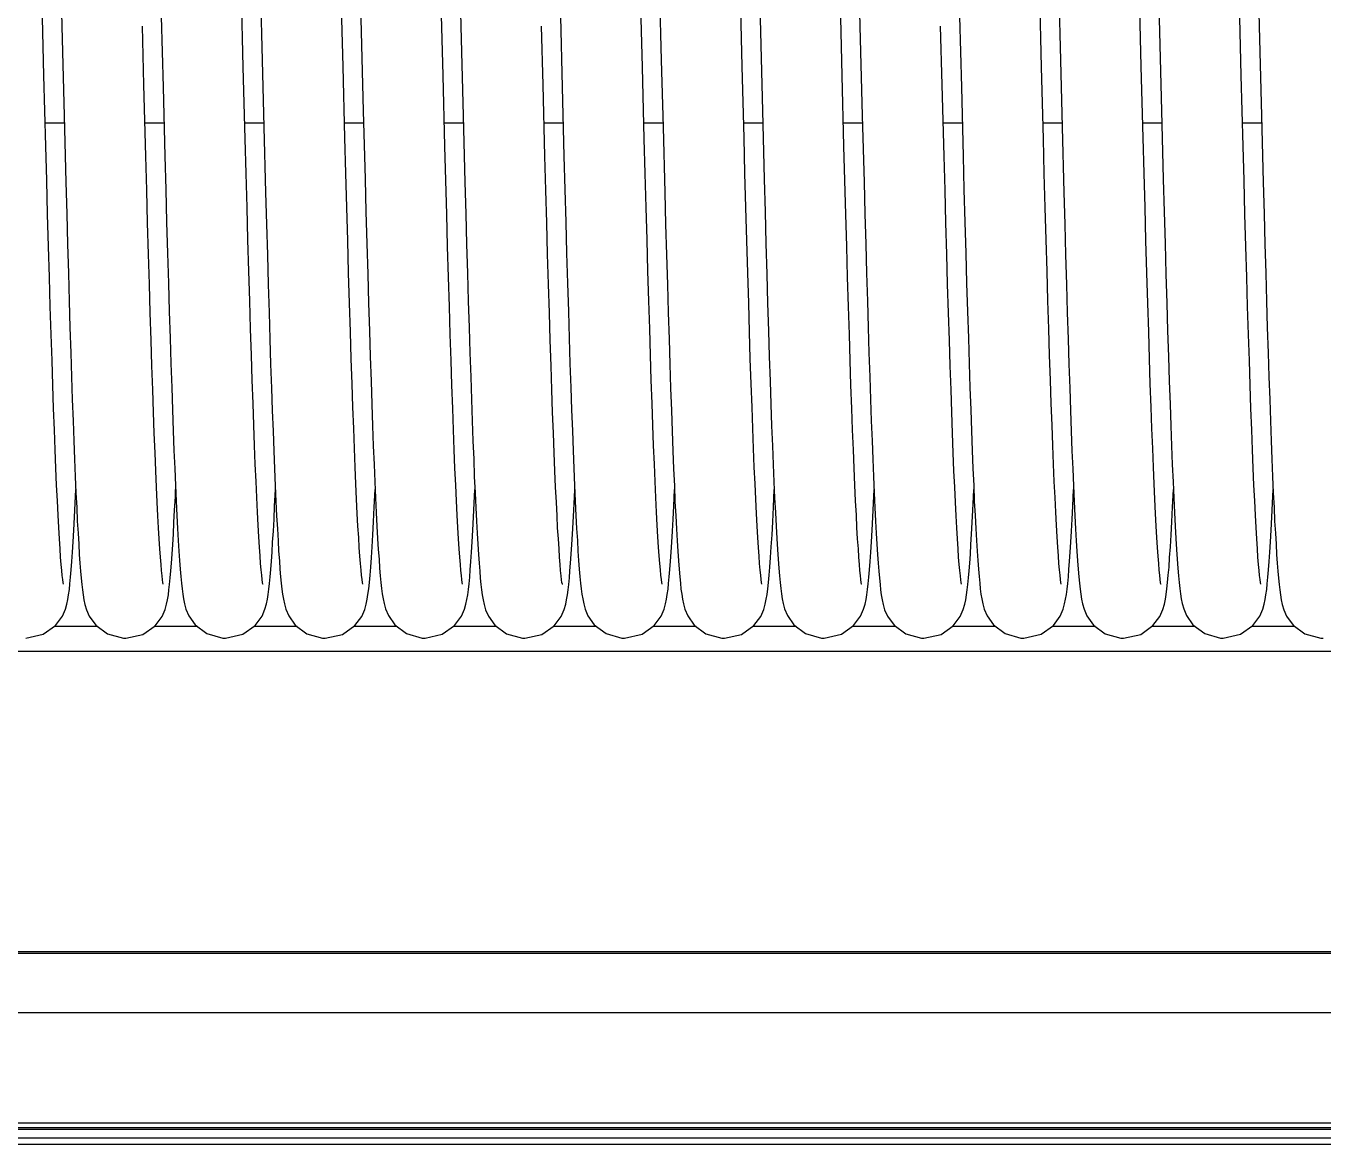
# Model space of a CAD drawing. Header units: millimetres. Extents: x 21899 to 38731, y -5425 to 3612.
# Drawn here: x 33826.3 to 33930.3, y -2806 to -2716.3 of the extents above; entities that cross this region are included whole.
import ezdxf

# ---------------------------------------------------------------- set-up
doc = ezdxf.new("R2010")
doc.units = ezdxf.units.MM

msp = doc.modelspace()

# ---------------------------------------------------------------- linework, layer by layer
at = {"color": 7, "linetype": 'Continuous'}
for p, q in [((33827.73, -2720.28), (33827.59, -2714.49)), ((33859.73, -2720.28), (33859.59, -2714.49)), ((33891.73, -2720.28), (33891.59, -2714.49)), ((33923.73, -2720.28), (33923.59, -2714.49)), ((33829.16, -2716.32), (33829.35, -2723.53)), ((33835.75, -2721.03), (33835.63, -2716.32)), ((33837.14, -2715.56), (33837.29, -2721.23)), ((33861.16, -2716.32), (33861.35, -2723.53)), ((33867.75, -2721.03), (33867.63, -2716.32)), ((33869.14, -2715.56), (33869.29, -2721.23)), ((33893.16, -2716.32), (33893.35, -2723.53)), ((33899.75, -2721.03), (33899.63, -2716.32)), ((33901.14, -2715.56), (33901.29, -2721.23)), ((33925.16, -2716.32), (33925.35, -2723.53)), ((33845.23, -2719.07), (33845.37, -2724.42)), ((33851.87, -2725.29), (33851.72, -2719.56)), ((33877.23, -2719.07), (33877.37, -2724.42)), ((33883.87, -2725.29), (33883.72, -2719.56)), ((33909.23, -2719.07), (33909.37, -2724.42)), ((33915.87, -2725.29), (33915.72, -2719.56)), ((33827.88, -2725.96), (33827.73, -2720.28)), ((33843.87, -2725.36), (33843.72, -2719.61)), ((33859.88, -2725.96), (33859.73, -2720.28)), ((33875.87, -2725.36), (33875.72, -2719.61)), ((33891.88, -2725.96), (33891.73, -2720.28)), ((33907.87, -2725.36), (33907.72, -2719.61)), ((33923.88, -2725.96), (33923.73, -2720.28)), ((33835.9, -2726.75), (33835.75, -2721.03)), ((33837.29, -2721.23), (33837.43, -2726.76)), ((33867.9, -2726.75), (33867.75, -2721.03)), ((33869.29, -2721.23), (33869.43, -2726.76)), ((33899.9, -2726.75), (33899.75, -2721.03)), ((33901.29, -2721.23), (33901.43, -2726.76)), ((33829.35, -2723.53), (33829.49, -2728.84)), ((33853.34, -2723.13), (33853.48, -2728.6)), ((33861.35, -2723.53), (33861.49, -2728.84)), ((33885.34, -2723.13), (33885.48, -2728.6)), ((33893.35, -2723.53), (33893.49, -2728.84)), ((33917.34, -2723.13), (33917.48, -2728.6)), ((33925.35, -2723.53), (33925.49, -2728.84)), ((33827.83, -2724.08), (33829.36, -2724.08)), ((33835.83, -2724.08), (33837.36, -2724.08)), ((33843.83, -2724.08), (33845.36, -2724.08)), ((33845.37, -2724.42), (33845.51, -2729.67)), ((33851.83, -2724.08), (33853.36, -2724.08)), ((33859.83, -2724.08), (33861.36, -2724.08)), ((33867.83, -2724.08), (33869.36, -2724.08)), ((33875.83, -2724.08), (33877.36, -2724.08)), ((33877.37, -2724.42), (33877.51, -2729.67)), ((33883.83, -2724.08), (33885.36, -2724.08)), ((33891.83, -2724.08), (33893.36, -2724.08)), ((33899.83, -2724.08), (33901.36, -2724.08)), ((33907.83, -2724.08), (33909.36, -2724.08)), ((33909.37, -2724.42), (33909.51, -2729.67)), ((33915.83, -2724.08), (33917.36, -2724.08)), ((33923.83, -2724.08), (33925.36, -2724.08)), ((33832.03, -2764.47), (33828.56, -2764.47)), ((33840.04, -2764.47), (33836.56, -2764.47)), ((33848.04, -2764.47), (33844.56, -2764.47)), ((33856.04, -2764.47), (33852.56, -2764.47)), ((33864.03, -2764.47), (33860.56, -2764.47)), ((33872.04, -2764.47), (33868.56, -2764.47)), ((33880.04, -2764.47), (33876.56, -2764.47)), ((33888.04, -2764.47), (33884.56, -2764.47)), ((33896.03, -2764.47), (33892.56, -2764.47)), ((33904.04, -2764.47), (33900.56, -2764.47)), ((33912.04, -2764.47), (33908.56, -2764.47)), ((33920.04, -2764.47), (33916.56, -2764.47)), ((33928.03, -2764.47), (33924.56, -2764.47)), ((34090.4, -2766.47), (32750.4, -2766.47)), ((34140.86, -2790.56), (31376.6, -2790.56)), ((34087.08, -2790.56), (31418.08, -2790.56)), ((34100.4, -2795.44), (31383.4, -2795.44)), ((31300.4, -2804.64), (34182.4, -2804.64)), ((31376.6, -2804.27), (34140.86, -2804.27)), ((31418.08, -2804.27), (34087.08, -2804.27)), ((31376.6, -2805.97), (34140.86, -2805.97)), ((31418.08, -2805.97), (34087.08, -2805.97))]:
    msp.add_line(p, q, dxfattribs=at)
at = {"color": 9, "linetype": 'Continuous'}
for p, q in [((34140.86, -2790.69), (31376.6, -2790.69)), ((34087.08, -2790.69), (31418.08, -2790.69)), ((31376.6, -2804.77), (34140.86, -2804.77)), ((31418.08, -2804.77), (34087.08, -2804.77)), ((31376.6, -2805.47), (34140.86, -2805.47)), ((31418.08, -2805.47), (34087.08, -2805.47))]:
    msp.add_line(p, q, dxfattribs=at)
at = {"color": 7, "linetype": 'Continuous'}
for points in [[(33828.82, -2703.1), (33829.01, -2710.3), (33829.07, -2712.76), (33829.13, -2715.24), (33829.16, -2716.32)], [(33844.84, -2703.77), (33844.96, -2708.68), (33845.03, -2711.21), (33845.1, -2713.79), (33845.23, -2719.07)], [(33851.72, -2719.56), (33851.57, -2713.84), (33851.5, -2711.04), (33851.43, -2708.29), (33851.29, -2702.96)], [(33860.82, -2703.1), (33861.01, -2710.3), (33861.07, -2712.76), (33861.13, -2715.24), (33861.16, -2716.32)], [(33876.84, -2703.77), (33876.96, -2708.68), (33877.03, -2711.21), (33877.1, -2713.79), (33877.23, -2719.07)], [(33883.72, -2719.56), (33883.57, -2713.84), (33883.5, -2711.04), (33883.43, -2708.29), (33883.29, -2702.96)], [(33892.82, -2703.1), (33893.01, -2710.3), (33893.07, -2712.76), (33893.13, -2715.24), (33893.16, -2716.32)], [(33908.84, -2703.77), (33908.96, -2708.68), (33909.03, -2711.21), (33909.1, -2713.79), (33909.23, -2719.07)], [(33915.72, -2719.56), (33915.57, -2713.84), (33915.5, -2711.04), (33915.43, -2708.29), (33915.29, -2702.96)], [(33916.83, -2703.61), (33916.98, -2709.08), (33917.05, -2711.87), (33917.12, -2714.68), (33917.34, -2723.13)], [(33924.82, -2703.1), (33925.01, -2710.3), (33925.07, -2712.76), (33925.13, -2715.24), (33925.16, -2716.32)], [(33843.72, -2719.61), (33843.57, -2713.76), (33843.49, -2710.84), (33843.35, -2705.09)], [(33875.72, -2719.61), (33875.57, -2713.76), (33875.49, -2710.84), (33875.35, -2705.09)], [(33907.72, -2719.61), (33907.57, -2713.76), (33907.49, -2710.84), (33907.35, -2705.09)], [(33852.98, -2709.08), (33853.12, -2714.68), (33853.34, -2723.13)], [(33884.98, -2709.08), (33885.12, -2714.68), (33885.34, -2723.13)], [(33845.3, -2761.08), (33845.29, -2761.07), (33845.27, -2760.93), (33845.24, -2760.69), (33845.2, -2760.35), (33845.16, -2759.93), (33845.11, -2759.42), (33845.07, -2758.81), (33845.02, -2758.1), (33844.96, -2757.28), (33844.91, -2756.34), (33844.86, -2755.29), (33844.8, -2754.13), (33844.74, -2752.85), (33844.68, -2751.46), (33844.62, -2749.95), (33844.56, -2748.33), (33844.5, -2746.58), (33844.43, -2744.71), (33844.37, -2742.72), (33844.3, -2740.6), (33844.23, -2738.35), (33844.16, -2735.97), (33844.09, -2733.47), (33844.02, -2730.86), (33843.94, -2728.15), (33843.87, -2725.36)], [(33853.3, -2761.08), (33853.29, -2761.07), (33853.27, -2760.93), (33853.24, -2760.69), (33853.2, -2760.36), (33853.16, -2759.94), (33853.11, -2759.43), (33853.07, -2758.83), (33853.02, -2758.13), (33852.97, -2757.32), (33852.91, -2756.42), (33852.86, -2755.4), (33852.8, -2754.27), (33852.75, -2753.03), (33852.69, -2751.68), (33852.63, -2750.2), (33852.57, -2748.6), (33852.51, -2746.87), (33852.44, -2745.01), (33852.37, -2743), (33852.31, -2740.84), (33852.24, -2738.54), (33852.16, -2736.1), (33852.09, -2733.53), (33852.02, -2730.87), (33851.94, -2728.11), (33851.87, -2725.29)], [(33877.3, -2761.08), (33877.29, -2761.07), (33877.27, -2760.93), (33877.24, -2760.69), (33877.2, -2760.35), (33877.16, -2759.93), (33877.11, -2759.42), (33877.07, -2758.81), (33877.02, -2758.1), (33876.96, -2757.28), (33876.91, -2756.34), (33876.86, -2755.29), (33876.8, -2754.13), (33876.74, -2752.85), (33876.68, -2751.46), (33876.62, -2749.95), (33876.56, -2748.33), (33876.5, -2746.58), (33876.43, -2744.71), (33876.37, -2742.72), (33876.3, -2740.6), (33876.23, -2738.35), (33876.16, -2735.97), (33876.09, -2733.47), (33876.02, -2730.86), (33875.94, -2728.15), (33875.87, -2725.36)], [(33885.3, -2761.08), (33885.29, -2761.07), (33885.27, -2760.93), (33885.24, -2760.69), (33885.2, -2760.36), (33885.16, -2759.94), (33885.11, -2759.43), (33885.07, -2758.83), (33885.02, -2758.13), (33884.97, -2757.32), (33884.91, -2756.42), (33884.86, -2755.4), (33884.8, -2754.27), (33884.75, -2753.03), (33884.69, -2751.68), (33884.63, -2750.2), (33884.57, -2748.6), (33884.51, -2746.87), (33884.44, -2745.01), (33884.37, -2743), (33884.31, -2740.84), (33884.24, -2738.54), (33884.16, -2736.1), (33884.09, -2733.53), (33884.02, -2730.87), (33883.94, -2728.11), (33883.87, -2725.29)], [(33909.3, -2761.08), (33909.29, -2761.07), (33909.27, -2760.93), (33909.24, -2760.69), (33909.2, -2760.35), (33909.16, -2759.93), (33909.11, -2759.42), (33909.07, -2758.81), (33909.02, -2758.1), (33908.96, -2757.28), (33908.91, -2756.34), (33908.86, -2755.29), (33908.8, -2754.13), (33908.74, -2752.85), (33908.68, -2751.46), (33908.62, -2749.95), (33908.56, -2748.33), (33908.5, -2746.58), (33908.43, -2744.71), (33908.37, -2742.72), (33908.3, -2740.6), (33908.23, -2738.35), (33908.16, -2735.97), (33908.09, -2733.47), (33908.02, -2730.86), (33907.94, -2728.15), (33907.87, -2725.36)], [(33917.3, -2761.08), (33917.29, -2761.07), (33917.27, -2760.93), (33917.24, -2760.69), (33917.2, -2760.36), (33917.16, -2759.94), (33917.11, -2759.43), (33917.07, -2758.83), (33917.02, -2758.13), (33916.97, -2757.32), (33916.91, -2756.42), (33916.86, -2755.4), (33916.8, -2754.27), (33916.75, -2753.03), (33916.69, -2751.68), (33916.63, -2750.2), (33916.57, -2748.6), (33916.51, -2746.87), (33916.44, -2745.01), (33916.37, -2743), (33916.31, -2740.84), (33916.24, -2738.54), (33916.16, -2736.1), (33916.09, -2733.53), (33916.02, -2730.87), (33915.94, -2728.11), (33915.87, -2725.29)], [(33829.3, -2761.08), (33829.29, -2761.07), (33829.27, -2760.94), (33829.24, -2760.71), (33829.2, -2760.39), (33829.16, -2759.99), (33829.12, -2759.5), (33829.07, -2758.92), (33829.03, -2758.23), (33828.97, -2757.45), (33828.92, -2756.54), (33828.87, -2755.53), (33828.81, -2754.39), (33828.75, -2753.14), (33828.69, -2751.78), (33828.63, -2750.3), (33828.57, -2748.7), (33828.51, -2746.98), (33828.44, -2745.13), (33828.38, -2743.15), (33828.31, -2741.05), (33828.24, -2738.82), (33828.17, -2736.46), (33828.1, -2733.99), (33828.03, -2731.4), (33827.96, -2728.72), (33827.88, -2725.96)], [(33837.29, -2761.07), (33837.3, -2761.08), (33837.3, -2761.07), (33837.27, -2760.95), (33837.24, -2760.72), (33837.21, -2760.4), (33837.16, -2759.99), (33837.12, -2759.5), (33837.07, -2758.91), (33837.03, -2758.23), (33836.98, -2757.45), (33836.92, -2756.57), (33836.87, -2755.59), (33836.82, -2754.5), (33836.76, -2753.3), (33836.7, -2751.98), (33836.64, -2750.54), (33836.58, -2748.98), (33836.52, -2747.29), (33836.46, -2745.49), (33836.39, -2743.56), (33836.33, -2741.5), (33836.26, -2739.33), (33836.19, -2737.03), (33836.12, -2734.62), (33836.05, -2732.1), (33835.98, -2729.48), (33835.9, -2726.75)], [(33837.43, -2726.76), (33837.5, -2729.44), (33837.57, -2732.04), (33837.64, -2734.54), (33837.71, -2736.93), (33837.78, -2739.2), (33837.85, -2741.35), (33837.91, -2743.38), (33837.98, -2745.3), (33838.04, -2747.1), (33838.1, -2748.78), (33838.16, -2750.35), (33838.22, -2751.81), (33838.28, -2753.17), (33838.33, -2754.42), (33838.39, -2755.57), (33838.44, -2756.62), (33838.5, -2757.57), (33838.55, -2758.43), (33838.6, -2759.19)], [(33861.3, -2761.08), (33861.29, -2761.07), (33861.27, -2760.94), (33861.24, -2760.71), (33861.2, -2760.39), (33861.16, -2759.99), (33861.12, -2759.5), (33861.07, -2758.92), (33861.03, -2758.23), (33860.97, -2757.45), (33860.92, -2756.54), (33860.87, -2755.53), (33860.81, -2754.39), (33860.75, -2753.14), (33860.69, -2751.78), (33860.63, -2750.3), (33860.57, -2748.7), (33860.51, -2746.98), (33860.44, -2745.13), (33860.38, -2743.15), (33860.31, -2741.05), (33860.24, -2738.82), (33860.17, -2736.46), (33860.1, -2733.99), (33860.03, -2731.4), (33859.96, -2728.72), (33859.88, -2725.96)], [(33869.29, -2761.07), (33869.3, -2761.08), (33869.3, -2761.07), (33869.27, -2760.95), (33869.24, -2760.72), (33869.21, -2760.4), (33869.16, -2759.99), (33869.12, -2759.5), (33869.07, -2758.91), (33869.03, -2758.23), (33868.98, -2757.45), (33868.92, -2756.57), (33868.87, -2755.59), (33868.82, -2754.5), (33868.76, -2753.3), (33868.7, -2751.98), (33868.64, -2750.54), (33868.58, -2748.98), (33868.52, -2747.29), (33868.46, -2745.49), (33868.39, -2743.56), (33868.33, -2741.5), (33868.26, -2739.33), (33868.19, -2737.03), (33868.12, -2734.62), (33868.05, -2732.1), (33867.98, -2729.48), (33867.9, -2726.75)], [(33869.43, -2726.76), (33869.5, -2729.44), (33869.57, -2732.04), (33869.64, -2734.54), (33869.71, -2736.93), (33869.78, -2739.2), (33869.85, -2741.35), (33869.91, -2743.38), (33869.98, -2745.3), (33870.04, -2747.1), (33870.1, -2748.78), (33870.16, -2750.35), (33870.22, -2751.81), (33870.28, -2753.17), (33870.33, -2754.42), (33870.39, -2755.57), (33870.44, -2756.62), (33870.5, -2757.57), (33870.55, -2758.43), (33870.6, -2759.19)], [(33893.3, -2761.08), (33893.29, -2761.07), (33893.27, -2760.94), (33893.24, -2760.71), (33893.2, -2760.39), (33893.16, -2759.99), (33893.12, -2759.5), (33893.07, -2758.92), (33893.03, -2758.23), (33892.97, -2757.45), (33892.92, -2756.54), (33892.87, -2755.53), (33892.81, -2754.39), (33892.75, -2753.14), (33892.69, -2751.78), (33892.63, -2750.3), (33892.57, -2748.7), (33892.51, -2746.98), (33892.44, -2745.13), (33892.38, -2743.15), (33892.31, -2741.05), (33892.24, -2738.82), (33892.17, -2736.46), (33892.1, -2733.99), (33892.03, -2731.4), (33891.96, -2728.72), (33891.88, -2725.96)], [(33901.29, -2761.07), (33901.3, -2761.08), (33901.3, -2761.07), (33901.27, -2760.95), (33901.24, -2760.72), (33901.21, -2760.4), (33901.16, -2759.99), (33901.12, -2759.5), (33901.07, -2758.91), (33901.03, -2758.23), (33900.98, -2757.45), (33900.92, -2756.57), (33900.87, -2755.59), (33900.82, -2754.5), (33900.76, -2753.3), (33900.7, -2751.98), (33900.64, -2750.54), (33900.58, -2748.98), (33900.52, -2747.29), (33900.46, -2745.49), (33900.39, -2743.56), (33900.33, -2741.5), (33900.26, -2739.33), (33900.19, -2737.03), (33900.12, -2734.62), (33900.05, -2732.1), (33899.98, -2729.48), (33899.9, -2726.75)], [(33901.43, -2726.76), (33901.5, -2729.44), (33901.57, -2732.04), (33901.64, -2734.54), (33901.71, -2736.93), (33901.78, -2739.2), (33901.85, -2741.35), (33901.91, -2743.38), (33901.98, -2745.3), (33902.04, -2747.1), (33902.1, -2748.78), (33902.16, -2750.35), (33902.22, -2751.81), (33902.28, -2753.17), (33902.33, -2754.42), (33902.39, -2755.57), (33902.44, -2756.62), (33902.5, -2757.57), (33902.55, -2758.43), (33902.6, -2759.19)], [(33925.3, -2761.08), (33925.29, -2761.07), (33925.27, -2760.94), (33925.24, -2760.71), (33925.2, -2760.39), (33925.16, -2759.99), (33925.12, -2759.5), (33925.07, -2758.92), (33925.03, -2758.23), (33924.97, -2757.45), (33924.92, -2756.54), (33924.87, -2755.53), (33924.81, -2754.39), (33924.75, -2753.14), (33924.69, -2751.78), (33924.63, -2750.3), (33924.57, -2748.7), (33924.51, -2746.98), (33924.44, -2745.13), (33924.38, -2743.15), (33924.31, -2741.05), (33924.24, -2738.82), (33924.17, -2736.46), (33924.1, -2733.99), (33924.03, -2731.4), (33923.96, -2728.72), (33923.88, -2725.96)], [(33829.49, -2728.84), (33829.56, -2731.37), (33829.62, -2733.8), (33829.69, -2736.14), (33829.76, -2738.37), (33829.82, -2740.5), (33829.88, -2742.53), (33829.95, -2744.45), (33830.01, -2746.27), (33830.07, -2747.97), (33830.13, -2749.57), (33830.19, -2751.06), (33830.24, -2752.45), (33830.3, -2753.74), (33830.36, -2754.92), (33830.41, -2756.01), (33830.47, -2756.99), (33830.52, -2757.88), (33830.57, -2758.69), (33830.62, -2759.4)], [(33853.48, -2728.6), (33853.55, -2731.23), (33853.62, -2733.77), (33853.69, -2736.21), (33853.76, -2738.54), (33853.83, -2740.75), (33853.89, -2742.83), (33853.96, -2744.8), (33854.02, -2746.64), (33854.08, -2748.37), (33854.14, -2749.98), (33854.2, -2751.48), (33854.26, -2752.87), (33854.32, -2754.16), (33854.38, -2755.34), (33854.43, -2756.42), (33854.49, -2757.4), (33854.54, -2758.29), (33854.6, -2759.08), (33854.65, -2759.78)], [(33861.49, -2728.84), (33861.56, -2731.37), (33861.62, -2733.8), (33861.69, -2736.14), (33861.76, -2738.37), (33861.82, -2740.5), (33861.88, -2742.53), (33861.95, -2744.45), (33862.01, -2746.27), (33862.07, -2747.97), (33862.13, -2749.57), (33862.19, -2751.06), (33862.24, -2752.45), (33862.3, -2753.74), (33862.36, -2754.92), (33862.41, -2756.01), (33862.47, -2756.99), (33862.52, -2757.88), (33862.57, -2758.69), (33862.62, -2759.4)], [(33885.48, -2728.6), (33885.55, -2731.23), (33885.62, -2733.77), (33885.69, -2736.21), (33885.76, -2738.54), (33885.83, -2740.75), (33885.89, -2742.83), (33885.96, -2744.8), (33886.02, -2746.64), (33886.08, -2748.37), (33886.14, -2749.98), (33886.2, -2751.48), (33886.26, -2752.87), (33886.32, -2754.16), (33886.38, -2755.34), (33886.43, -2756.42), (33886.49, -2757.4), (33886.54, -2758.29), (33886.6, -2759.08), (33886.65, -2759.78)], [(33893.49, -2728.84), (33893.56, -2731.37), (33893.62, -2733.8), (33893.69, -2736.14), (33893.76, -2738.37), (33893.82, -2740.5), (33893.88, -2742.53), (33893.95, -2744.45), (33894.01, -2746.27), (33894.07, -2747.97), (33894.13, -2749.57), (33894.19, -2751.06), (33894.24, -2752.45), (33894.3, -2753.74), (33894.36, -2754.92), (33894.41, -2756.01), (33894.47, -2756.99), (33894.52, -2757.88), (33894.57, -2758.69), (33894.62, -2759.4)], [(33917.48, -2728.6), (33917.55, -2731.23), (33917.62, -2733.77), (33917.69, -2736.21), (33917.76, -2738.54), (33917.83, -2740.75), (33917.89, -2742.83), (33917.96, -2744.8), (33918.02, -2746.64), (33918.08, -2748.37), (33918.14, -2749.98), (33918.2, -2751.48), (33918.26, -2752.87), (33918.32, -2754.16), (33918.38, -2755.34), (33918.43, -2756.42), (33918.49, -2757.4), (33918.54, -2758.29), (33918.6, -2759.08), (33918.65, -2759.78)], [(33925.49, -2728.84), (33925.56, -2731.37), (33925.62, -2733.8), (33925.69, -2736.14), (33925.76, -2738.37), (33925.82, -2740.5), (33925.88, -2742.53), (33925.95, -2744.45), (33926.01, -2746.27), (33926.07, -2747.97), (33926.13, -2749.57), (33926.19, -2751.06), (33926.24, -2752.45), (33926.3, -2753.74), (33926.36, -2754.92), (33926.41, -2756.01), (33926.47, -2756.99), (33926.52, -2757.88), (33926.57, -2758.69), (33926.62, -2759.4)], [(33845.51, -2729.67), (33845.58, -2732.21), (33845.65, -2734.67), (33845.72, -2737.04), (33845.78, -2739.29), (33845.85, -2741.42), (33845.91, -2743.44), (33845.98, -2745.35), (33846.04, -2747.14), (33846.1, -2748.82), (33846.16, -2750.39), (33846.22, -2751.84), (33846.28, -2753.2), (33846.33, -2754.45), (33846.39, -2755.59), (33846.45, -2756.64), (33846.5, -2757.59), (33846.55, -2758.44), (33846.61, -2759.2)], [(33877.51, -2729.67), (33877.58, -2732.21), (33877.65, -2734.67), (33877.72, -2737.04), (33877.78, -2739.29), (33877.85, -2741.42), (33877.91, -2743.44), (33877.98, -2745.35), (33878.04, -2747.14), (33878.1, -2748.82), (33878.16, -2750.39), (33878.22, -2751.84), (33878.28, -2753.2), (33878.33, -2754.45), (33878.39, -2755.59), (33878.45, -2756.64), (33878.5, -2757.59), (33878.55, -2758.44), (33878.61, -2759.2)], [(33909.51, -2729.67), (33909.58, -2732.21), (33909.65, -2734.67), (33909.72, -2737.04), (33909.78, -2739.29), (33909.85, -2741.42), (33909.91, -2743.44), (33909.98, -2745.35), (33910.04, -2747.14), (33910.1, -2748.82), (33910.16, -2750.39), (33910.22, -2751.84), (33910.28, -2753.2), (33910.33, -2754.45), (33910.39, -2755.59), (33910.45, -2756.64), (33910.5, -2757.59), (33910.55, -2758.44), (33910.61, -2759.2)], [(33829.97, -2759.26), (33830.02, -2758.51), (33830.08, -2757.68), (33830.13, -2756.75), (33830.18, -2755.71), (33830.24, -2754.57), (33830.29, -2753.49)], [(33837.96, -2759.38), (33838.01, -2758.68), (33838.06, -2757.9), (33838.11, -2757.06), (33838.16, -2756.14), (33838.21, -2755.14), (33838.27, -2754.06), (33838.29, -2753.49)], [(33845.97, -2759.24), (33846.02, -2758.51), (33846.07, -2757.71), (33846.13, -2756.82), (33846.18, -2755.87), (33846.23, -2754.83), (33846.29, -2753.49)], [(33853.94, -2759.7), (33853.99, -2758.94), (33854.05, -2758.08), (33854.11, -2757.13), (33854.17, -2756.07), (33854.22, -2754.91), (33854.29, -2753.49)], [(33861.97, -2759.26), (33862.02, -2758.51), (33862.08, -2757.68), (33862.13, -2756.75), (33862.18, -2755.71), (33862.24, -2754.57), (33862.29, -2753.49)], [(33869.96, -2759.38), (33870.01, -2758.68), (33870.06, -2757.9), (33870.11, -2757.06), (33870.16, -2756.14), (33870.21, -2755.14), (33870.27, -2754.06), (33870.29, -2753.49)], [(33877.97, -2759.24), (33878.02, -2758.51), (33878.07, -2757.71), (33878.13, -2756.82), (33878.18, -2755.87), (33878.23, -2754.83), (33878.29, -2753.49)], [(33885.94, -2759.7), (33885.99, -2758.94), (33886.05, -2758.08), (33886.11, -2757.13), (33886.17, -2756.07), (33886.22, -2754.91), (33886.29, -2753.49)], [(33893.97, -2759.26), (33894.02, -2758.51), (33894.08, -2757.68), (33894.13, -2756.75), (33894.18, -2755.71), (33894.24, -2754.57), (33894.29, -2753.49)], [(33901.96, -2759.38), (33902.01, -2758.68), (33902.06, -2757.9), (33902.11, -2757.06), (33902.16, -2756.14), (33902.21, -2755.14), (33902.27, -2754.06), (33902.29, -2753.49)], [(33909.97, -2759.24), (33910.02, -2758.51), (33910.07, -2757.71), (33910.13, -2756.82), (33910.18, -2755.87), (33910.23, -2754.83), (33910.29, -2753.49)], [(33917.94, -2759.7), (33917.99, -2758.94), (33918.05, -2758.08), (33918.11, -2757.13), (33918.17, -2756.07), (33918.22, -2754.91), (33918.29, -2753.49)], [(33925.97, -2759.26), (33926.02, -2758.51), (33926.08, -2757.68), (33926.13, -2756.75), (33926.18, -2755.71), (33926.24, -2754.57), (33926.29, -2753.49)], [(33826.29, -2765.41), (33827.67, -2765.09), (33828.65, -2764.4), (33829.21, -2763.65), (33829.45, -2763.09), (33829.57, -2762.67), (33829.65, -2762.3), (33829.71, -2761.92), (33829.77, -2761.51), (33829.82, -2761.04), (33829.87, -2760.52), (33829.92, -2759.93), (33829.97, -2759.26)], [(33830.62, -2759.4), (33830.67, -2760.04), (33830.72, -2760.6), (33830.77, -2761.1), (33830.82, -2761.54), (33830.87, -2761.94), (33830.94, -2762.32), (33831.02, -2762.7), (33831.14, -2763.12), (33831.37, -2763.65), (33831.89, -2764.37), (33832.83, -2765.06), (33834.1, -2765.41), (33834.29, -2765.41)], [(33834.29, -2765.41), (33835.66, -2765.1), (33836.64, -2764.41), (33837.2, -2763.67), (33837.44, -2763.11), (33837.57, -2762.69), (33837.64, -2762.32), (33837.71, -2761.94), (33837.76, -2761.54), (33837.81, -2761.09), (33837.86, -2760.58), (33837.91, -2760.01), (33837.96, -2759.38)], [(33838.6, -2759.19), (33838.66, -2759.87), (33838.71, -2760.47), (33838.76, -2760.99), (33838.81, -2761.46), (33838.86, -2761.87), (33838.93, -2762.26), (33839.01, -2762.65), (33839.12, -2763.07), (33839.35, -2763.61), (33839.86, -2764.33), (33840.8, -2765.04), (33842.07, -2765.41), (33842.29, -2765.41)], [(33842.29, -2765.41), (33843.69, -2765.09), (33844.67, -2764.39), (33845.22, -2763.64), (33845.45, -2763.08), (33845.57, -2762.66), (33845.65, -2762.28), (33845.71, -2761.9), (33845.77, -2761.48), (33845.82, -2761.01), (33845.87, -2760.48), (33845.92, -2759.89), (33845.97, -2759.24)], [(33846.61, -2759.2), (33846.66, -2759.88), (33846.71, -2760.48), (33846.76, -2761), (33846.81, -2761.47), (33846.87, -2761.88), (33846.93, -2762.27), (33847.01, -2762.65), (33847.13, -2763.08), (33847.36, -2763.62), (33847.88, -2764.35), (33848.81, -2765.05), (33850.08, -2765.41), (33850.29, -2765.41)], [(33850.29, -2765.41), (33851.67, -2765.1), (33852.65, -2764.4), (33853.21, -2763.66), (33853.45, -2763.1), (33853.57, -2762.67), (33853.65, -2762.29), (33853.71, -2761.89), (33853.77, -2761.45), (33853.83, -2760.94), (33853.88, -2760.36), (33853.94, -2759.7)], [(33854.65, -2759.78), (33854.7, -2760.4), (33854.75, -2760.94), (33854.81, -2761.42), (33854.86, -2761.85), (33854.92, -2762.24), (33855, -2762.62), (33855.12, -2763.05), (33855.35, -2763.6), (33855.86, -2764.34), (33856.8, -2765.04), (33858.07, -2765.41), (33858.29, -2765.41)], [(33858.29, -2765.41), (33859.67, -2765.09), (33860.65, -2764.4), (33861.21, -2763.65), (33861.45, -2763.09), (33861.57, -2762.67), (33861.65, -2762.3), (33861.71, -2761.92), (33861.77, -2761.51), (33861.82, -2761.04), (33861.87, -2760.52), (33861.92, -2759.93), (33861.97, -2759.26)], [(33862.62, -2759.4), (33862.67, -2760.04), (33862.72, -2760.6), (33862.77, -2761.1), (33862.82, -2761.54), (33862.87, -2761.94), (33862.94, -2762.32), (33863.02, -2762.7), (33863.14, -2763.12), (33863.37, -2763.65), (33863.89, -2764.37), (33864.83, -2765.06), (33866.1, -2765.41), (33866.29, -2765.41)], [(33866.29, -2765.41), (33867.66, -2765.1), (33868.64, -2764.41), (33869.2, -2763.67), (33869.44, -2763.11), (33869.57, -2762.69), (33869.64, -2762.32), (33869.71, -2761.94), (33869.76, -2761.54), (33869.81, -2761.09), (33869.86, -2760.58), (33869.91, -2760.01), (33869.96, -2759.38)], [(33870.6, -2759.19), (33870.66, -2759.87), (33870.71, -2760.47), (33870.76, -2760.99), (33870.81, -2761.46), (33870.86, -2761.87), (33870.93, -2762.26), (33871.01, -2762.65), (33871.12, -2763.07), (33871.35, -2763.61), (33871.86, -2764.33), (33872.8, -2765.04), (33874.07, -2765.41), (33874.29, -2765.41)], [(33874.29, -2765.41), (33875.69, -2765.09), (33876.67, -2764.39), (33877.22, -2763.64), (33877.45, -2763.08), (33877.57, -2762.66), (33877.65, -2762.28), (33877.71, -2761.9), (33877.77, -2761.48), (33877.82, -2761.01), (33877.87, -2760.48), (33877.92, -2759.89), (33877.97, -2759.24)], [(33878.61, -2759.2), (33878.66, -2759.88), (33878.71, -2760.48), (33878.76, -2761), (33878.81, -2761.47), (33878.87, -2761.88), (33878.93, -2762.27), (33879.01, -2762.65), (33879.13, -2763.08), (33879.36, -2763.62), (33879.88, -2764.35), (33880.81, -2765.05), (33882.08, -2765.41), (33882.29, -2765.41)], [(33882.29, -2765.41), (33883.67, -2765.1), (33884.65, -2764.4), (33885.21, -2763.66), (33885.45, -2763.1), (33885.57, -2762.67), (33885.65, -2762.29), (33885.71, -2761.89), (33885.77, -2761.45), (33885.83, -2760.94), (33885.88, -2760.36), (33885.94, -2759.7)], [(33886.65, -2759.78), (33886.7, -2760.4), (33886.75, -2760.94), (33886.81, -2761.42), (33886.86, -2761.85), (33886.92, -2762.24), (33887, -2762.62), (33887.12, -2763.05), (33887.35, -2763.6), (33887.86, -2764.34), (33888.8, -2765.04), (33890.07, -2765.41), (33890.29, -2765.41)], [(33890.29, -2765.41), (33891.67, -2765.09), (33892.65, -2764.4), (33893.21, -2763.65), (33893.45, -2763.09), (33893.57, -2762.67), (33893.65, -2762.3), (33893.71, -2761.92), (33893.77, -2761.51), (33893.82, -2761.04), (33893.87, -2760.52), (33893.92, -2759.93), (33893.97, -2759.26)], [(33894.62, -2759.4), (33894.67, -2760.04), (33894.72, -2760.6), (33894.77, -2761.1), (33894.82, -2761.54), (33894.87, -2761.94), (33894.94, -2762.32), (33895.02, -2762.7), (33895.14, -2763.12), (33895.37, -2763.65), (33895.89, -2764.37), (33896.83, -2765.06), (33898.1, -2765.41), (33898.29, -2765.41)], [(33898.29, -2765.41), (33899.66, -2765.1), (33900.64, -2764.41), (33901.2, -2763.67), (33901.44, -2763.11), (33901.57, -2762.69), (33901.64, -2762.32), (33901.71, -2761.94), (33901.76, -2761.54), (33901.81, -2761.09), (33901.86, -2760.58), (33901.91, -2760.01), (33901.96, -2759.38)], [(33902.6, -2759.19), (33902.66, -2759.87), (33902.71, -2760.47), (33902.76, -2760.99), (33902.81, -2761.46), (33902.86, -2761.87), (33902.93, -2762.26), (33903.01, -2762.65), (33903.12, -2763.07), (33903.35, -2763.61), (33903.86, -2764.33), (33904.8, -2765.04), (33906.07, -2765.41), (33906.29, -2765.41)], [(33906.29, -2765.41), (33907.69, -2765.09), (33908.67, -2764.39), (33909.22, -2763.64), (33909.45, -2763.08), (33909.57, -2762.66), (33909.65, -2762.28), (33909.71, -2761.9), (33909.77, -2761.48), (33909.82, -2761.01), (33909.87, -2760.48), (33909.92, -2759.89), (33909.97, -2759.24)], [(33910.61, -2759.2), (33910.66, -2759.88), (33910.71, -2760.48), (33910.76, -2761), (33910.81, -2761.47), (33910.87, -2761.88), (33910.93, -2762.27), (33911.01, -2762.65), (33911.13, -2763.08), (33911.36, -2763.62), (33911.88, -2764.35), (33912.81, -2765.05), (33914.08, -2765.41), (33914.29, -2765.41)], [(33914.29, -2765.41), (33915.67, -2765.1), (33916.65, -2764.4), (33917.21, -2763.66), (33917.45, -2763.1), (33917.57, -2762.67), (33917.65, -2762.29), (33917.71, -2761.89), (33917.77, -2761.45), (33917.83, -2760.94), (33917.88, -2760.36), (33917.94, -2759.7)], [(33918.65, -2759.78), (33918.7, -2760.4), (33918.75, -2760.94), (33918.81, -2761.42), (33918.86, -2761.85), (33918.92, -2762.24), (33919, -2762.62), (33919.12, -2763.05), (33919.35, -2763.6), (33919.86, -2764.34), (33920.8, -2765.04), (33922.07, -2765.41), (33922.29, -2765.41)], [(33922.29, -2765.41), (33923.67, -2765.09), (33924.65, -2764.4), (33925.21, -2763.65), (33925.45, -2763.09), (33925.57, -2762.67), (33925.65, -2762.3), (33925.71, -2761.92), (33925.77, -2761.51), (33925.82, -2761.04), (33925.87, -2760.52), (33925.92, -2759.93), (33925.97, -2759.26)], [(33926.62, -2759.4), (33926.67, -2760.04), (33926.72, -2760.6), (33926.77, -2761.1), (33926.82, -2761.54), (33926.87, -2761.94), (33926.94, -2762.32), (33927.02, -2762.7), (33927.14, -2763.12), (33927.37, -2763.65), (33927.89, -2764.37), (33928.83, -2765.06), (33930.1, -2765.41), (33930.29, -2765.41)]]:
    msp.add_lwpolyline(points, dxfattribs=at)

doc.saveas('drawing.dxf')
